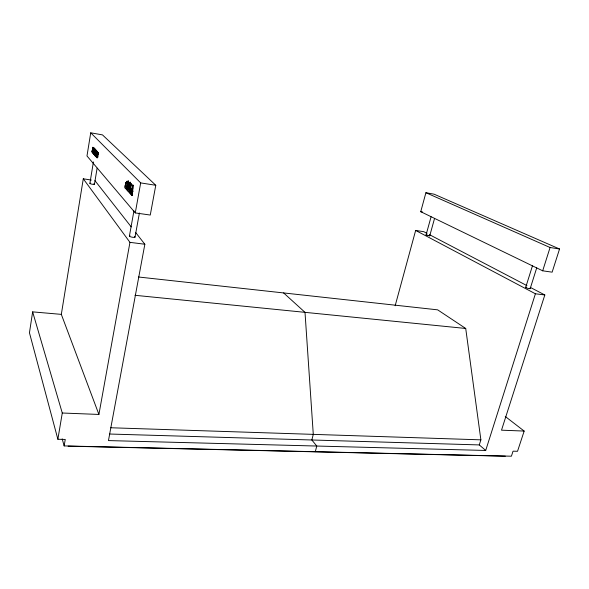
<?xml version="1.0" encoding="UTF-8"?>
<svg xmlns="http://www.w3.org/2000/svg" width="589" height="589" viewBox="0 0 589 589"><rect width="100%" height="100%" fill="white"/><g stroke="black" fill="none" stroke-linecap="round" stroke-linejoin="round"><path stroke-width="0.88" d="M127.246 190.438L127.916 190.608L127.04 190.21L126.915 189.231L127.813 182.678L128.608 181.081C128.454 182.457 126.856 191.83 128.8 186.919L128.483 186.868C126.539 191.778 128.144 182.406 128.299 181.029M129.013 191.513L129.433 192.559L129.013 191.513L128.012 191.285L127.946 189.894L127.607 190.564L127.239 189.916L128.608 181.081M131.656 194.436L132.083 195.504L131.656 194.436L130.942 194.245L130.868 192.824L130.522 193.501L129.506 192.743L130.412 185.461L131.222 183.834C131.067 185.24 129.44 194.731 131.421 189.768L131.104 189.717C129.124 194.679 130.751 185.189 130.905 183.79M130.522 193.501L129.816 192.147L131.222 183.834M96.765 151.719L96.316 150.659M131.421 194.657L130.625 194.193L130.552 192.78L129.955 193.45M127.276 184.305L126.539 189.651L127.482 185.94L127.276 184.305L126.753 187.523L127.217 187.641M129.411 189.687L129.742 187.943L129.094 189.636L129.617 190.357L129.411 189.687L128.365 189.305L128.483 186.868M129.425 187.891L128.858 189.54L128.8 186.919M132.275 191.528L132.076 190.77L131.494 192.441L130.986 192.183L131.104 189.717M130.986 192.183L131.421 189.768M97.619 152.904L97.273 151.682M127.062 187.567L125.715 185.933L125.774 182.686L125.405 185.881L126.753 187.523M129.3 190.313L130.162 187.913L129.433 192.559M129.617 190.357L129.889 188.62L129.308 188.59M132.083 195.504L132.827 190.792L131.951 193.221L132.076 190.77M132.827 190.792L132.267 193.273M129.852 187.862L129.116 192.515M132.51 190.748L131.759 195.46M126.539 189.651L124.986 187.707L125.774 182.686M94.056 148.583L94.461 148.192L94.49 149.842L93.761 149.709L93.651 148.023L92.694 152.05A2.039 0.383 -82.4 0 0 92.723 153.111L93.018 153.479L93.334 152.36L94.056 152.477M95.83 153.479L95.874 155.238M97.413 156.88L97.318 156.056L96.574 155.923L96.846 156.983L97.428 152.176L97.641 153.847L98.378 153.972L98.319 152.337L97.848 152.963M95.735 152.765L95.698 151.042L95.271 152.256L96.471 152.89L95.271 152.256M97.722 153.582L97.678 155.216M32.638 311.868L62.272 413.014L98.908 414.442L61.322 314.371L32.638 311.868L29.45 332.785L57.869 439.261L65.254 439.453L64.149 445.917L511.414 456.203L513.056 451.174L517.525 451.292L524.166 431.067L505.229 416.452M96.279 154.944L95.146 155.113L95.05 152.124L94.321 151.999L94.247 154.075L95.433 154.009M95.897 153.052L95.16 152.926L95.138 154.34M97.568 153.317L97.075 156.328M61.322 314.371L83.285 178.798L91.339 180.05M90.735 132.797L86.981 155.96L135.271 212.916L150.261 215.044L155.776 185.285L102.493 134.896L90.735 132.797L140.683 182.907L155.776 185.285M92.731 150.99L92.017 150.865L92.178 151.844L92.9 147.191L92.377 152.374A2.003 0.368 -82.4 0 1 92.142 152.625L92.002 150.858L92.723 150.983L92.775 151.52M93.747 148.943L93.82 147.618L93.393 147.552M94.49 151.852L94.13 154.046L93.401 153.928L94.107 148.605L94.976 148.884L94.851 149.658L94.122 149.532L94.107 148.605M93.401 153.928L94.004 150.261L95.101 150.085M94.409 150.04L94.505 149.039L94.122 149.532M89.896 183.37L93.415 161.946M94.557 149.127C95.69 148.133 92.723 157.204 94.704 153.884M95.551 154.819C93.393 160.053 96.677 143.002 95.771 153.596L96.508 153.714M97.156 151.918L97.251 151.336L96.368 151.049L95.506 156.276L96.39 156.571M95.654 156.446C98.311 145.616 94.947 157.661 96.787 157.013M96.368 151.049L96.935 152.095L96.198 157.057M96.515 155.79L96.905 153.442M97.634 153.839L97.376 152.934L96.971 157.499A2.061 0.39 -82.4 0 1 96.721 157.749L96.574 155.923M94.454 184.224L97.111 168.182M57.869 439.261L62.272 413.014M129.433 235.946L133.939 210.877M98.908 414.442L129.955 242.351L83.285 178.798M135.271 212.916L140.683 182.907M135.021 237.131L139.416 212.982M135.772 232.67L144.85 244.244L108.457 440.587L485.711 450.46L535.401 293.778L544.825 294.971L501.504 430.176L524.166 431.067M126.083 182.737L124.934 186.669M93.923 149.82L93.96 152.661M97.494 157.072L97.848 155.805M94.431 151.336L94.858 150.129L94.895 151.837L94.431 151.336L95.16 151.454M96.007 152.374L96.434 151.167L96.589 151.579M98.37 153.965L98.12 153.059L97.708 157.624A2.061 0.398 -82.4 0 1 97.457 157.874L97.222 157.484M131.811 192.485L132.392 190.821M315.306 451.697L316.764 446.035L311.846 439.99L313.282 434.373L305.006 312.347L283.626 292.932M395.153 305.779L415.65 230.432L423.778 231.691L427.032 233.391M420.745 211.687L425.906 192.713L434.086 194.179L559.55 249L552.129 272.162L542.683 270.815L420.745 211.687L422.563 211.988M434.513 218.571L429.734 235.828L426.539 235.202L426.083 234.871L431.082 216.752M127.585 184.357L127.482 185.94M130.051 182.2L129.779 184.571L130.051 182.2L130.522 183.253L129.168 185.749L129.624 186.838M132.437 187.405L132.702 184.998L133.188 186.072L132.437 187.405L132.702 184.998M127.01 182.737L126.385 183.709L126.701 182.693L127.121 183.547L126.701 182.693M525.719 287.314L532.485 265.72M485.711 450.46L479.284 444.923L480.882 439.843L465.715 328.463L437.656 309.843L138.408 276.992M130.095 184.622L130.36 182.244M530.188 288.603L536.726 267.848M127.408 181.213L126.768 182.207L127.408 181.213L127.121 183.547M132.753 187.457L133.026 185.049M542.683 270.815L550.074 247.505L559.55 249M126.385 183.709L126.642 181.434L127.077 182.251M130.36 184.269L129.705 185.277L130.36 184.269L130.073 186.639L129.963 185.815M126.694 183.761L126.952 181.486M126.812 183.496L127.099 181.162M132.731 189.496L132.613 188.664L131.951 189.643L132.297 188.62L132.731 189.496L133.173 188.163L132.709 187.052L132.363 188.119L132.547 187.368M129.757 186.588L130.044 184.217M129.308 186.787L129.646 185.771M131.951 189.643L132.23 187.317M132.415 189.452L132.709 187.052M95.352 150.011L95.771 149.577L95.926 150.423M93.327 152.345C92.149 153.655 93.504 146.816 93.761 149.709M129.742 187.943L129.33 188.053M426.083 234.871L427.099 234.871M95.101 155.098L94.755 154.679M68.14 446.175L505.303 456.195M109.635 434.027L479.284 444.923M110.776 427.761L480.882 439.843M134.955 295.288L465.715 328.463M128.549 189.503L129.168 189.592L129.006 189.187M129.955 242.351L144.85 244.244M131.87 191.116L132.326 191.211M129.617 190.976L130.412 191.248M131.796 191.41L132.54 191.506M132.15 191.653L132.731 191.719M130.309 191.44L130.795 191.543M128.012 191.285L128.792 191.734M131.811 188.59L132.267 189.695M124.986 187.707L125.31 188.281M127.033 188.127L127.806 188.392M129.499 188.76L130.073 188.819M127.71 188.576L128.181 188.671M129.168 185.749L129.897 184.541L130.022 185.321M125.104 185.204L125.648 185.351M93.18 153.331L93.901 153.449L93.504 153.442M93.261 153.766L94.13 154.046M94.549 154.833L95.278 154.959M97.001 156.74L97.745 156.865M96.405 156.917L97.141 157.035M96.515 151.211L97.251 151.336M96.294 152.536L97.03 152.661M97.796 152.897L98.54 153.022M97.222 153.199L97.958 153.324M93.172 147.891L93.894 148.016M92.628 148.2L93.349 148.325L93.342 149.672M93.931 148.745L94.976 148.884M428.917 235.357L429.734 235.828M425.906 192.713L550.074 247.505M94.947 149.407L94.925 152.661L94.321 151.999M429.469 234.665L526.949 285.628M530.203 287.329L544.825 294.971M415.65 230.432L535.401 293.778M95.16 152.926L95.771 153.596M94.917 180.602L131.229 226.883M62.198 438.864L64.149 445.917M129.58 184.49L129.705 185.277M126.642 181.434L126.768 182.207M529.938 288.308A2.327 0.412 16.1 0 1 529.165 288.654A2.327 0.412 16.1 0 1 526.183 287.726A2.327 0.412 16.1 0 1 526.448 287.218M93.813 183.805A2.319 0.412 10.7 0 1 93.754 184.386A2.319 0.412 10.7 0 1 90.529 183.79A2.319 0.412 10.7 0 1 90.596 183.208M134.483 236.542A2.871 0.655 10.7 0 1 134.115 237.374A2.871 0.655 10.7 0 1 130.294 236.682A2.871 0.655 10.7 0 1 130.007 235.733"/></g></svg>
